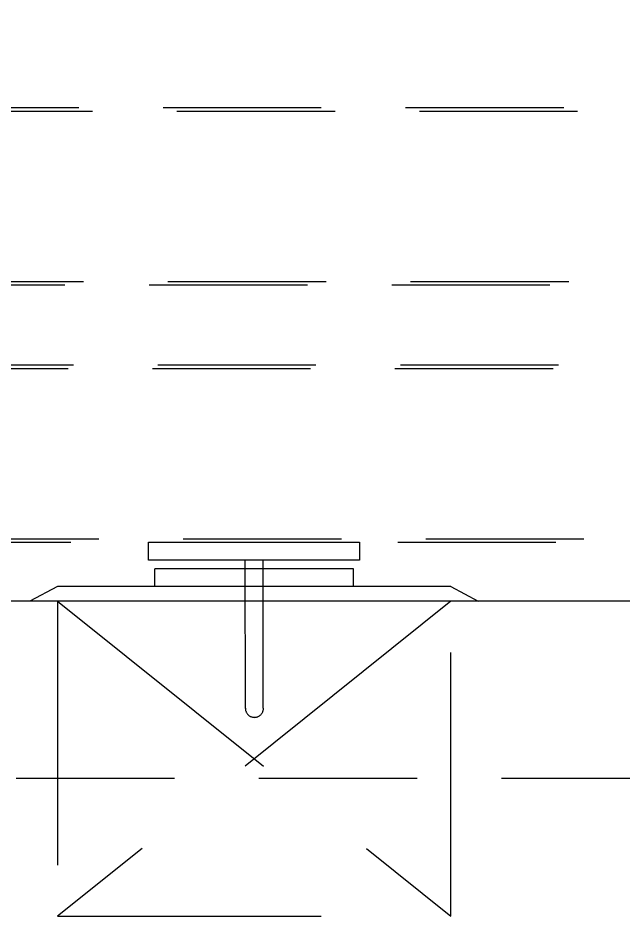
# Model space of a CAD drawing. Header units: millimetres. Extents: x -168200 to 672800, y -7409 to 118800.
# Drawn here: x 267404.1 to 267518.8, y 62247.3 to 62417.6 of the extents above; entities that cross this region are included whole.
import ezdxf

# ---------------------------------------------------------------- set-up
doc = ezdxf.new("R2010")
doc.units = ezdxf.units.MM
doc.header["$LTSCALE"] = 200
doc.linetypes.add('HID', pattern=[2.3, 1.5, -0.8])
doc.linetypes.add('HIDDEN', pattern=[0.375, 0.25, -0.125])
doc.layers.add('1 BA', color=9, linetype='Continuous')

msp = doc.modelspace()

# ---------------------------------------------------------------- linework, layer by layer
at = {"layer": '1 BA', "linetype": 'HID', "ltscale": 0.1}
for p, q in [((267342.2, 62399.91), (268105.61, 62399.91)), ((268105.59, 62400.5), (267342.38, 62400.5)), ((268106.52, 62367.53), (267337.56, 62367.53)), ((268106.52, 62367.53), (267337.56, 62367.53)), ((267336.96, 62366.94), (268106.77, 62366.94)), ((267336.96, 62366.94), (268106.77, 62366.94)), ((268012.59, 62351.72), (267336.96, 62351.72)), ((268012.59, 62351.72), (267336.96, 62351.72)), ((267337.56, 62351.12), (268012.76, 62351.12)), ((267337.56, 62351.12), (268012.76, 62351.12)), ((268017.41, 62318.75), (267338.08, 62318.75)), ((268017.41, 62318.75), (267338.08, 62318.75)), ((267338.08, 62318.15), (268018, 62318.15)), ((267338.08, 62318.15), (268018, 62318.15)), ((267939.75, 62273.39), (267374.47, 62273.39))]:
    msp.add_line(p, q, dxfattribs=at)
at = {"layer": '1 BA', "linetype": 'HID'}
for p, q in [((267428.84, 62314.79), (267428.84, 62318.15)), ((267428.84, 62318.15), (267468.81, 62318.15)), ((267428.84, 62314.79), (267428.84, 62318.15)), ((267428.84, 62318.15), (267468.81, 62318.15)), ((267468.81, 62318.15), (267468.81, 62314.79)), ((267468.81, 62318.15), (267468.81, 62314.79)), ((267468.81, 62314.79), (267428.84, 62314.79)), ((267468.81, 62314.79), (267428.84, 62314.79)), ((267447.11, 62314.82), (267447.16, 62286.66)), ((267447.11, 62314.82), (267447.16, 62286.66)), ((267450.59, 62286.67), (267450.54, 62314.82)), ((267450.59, 62286.67), (267450.54, 62314.82))]:
    msp.add_line(p, q, dxfattribs=at)
at = {"layer": '1 BA'}
for p, q in [((267467.7, 62313.15), (267430.01, 62313.15)), ((267430.02, 62309.85), (267430.01, 62313.15)), ((267467.7, 62309.82), (267467.7, 62313.15)), ((267411.56, 62309.79), (267406.34, 62306.96)), ((267486.15, 62309.79), (267411.56, 62309.79)), ((267486.15, 62309.79), (267491.37, 62306.96)), ((268082.46, 62306.96), (267325.33, 62306.96))]:
    msp.add_line(p, q, dxfattribs=at)
at = {"layer": '1 BA', "linetype": 'HIDDEN'}
for p, q in [((267486.17, 62306.96), (267411.58, 62247.28)), ((267411.58, 62306.96), (267486.17, 62247.28)), ((267486.17, 62306.96), (267411.58, 62306.96)), ((267411.58, 62306.96), (267411.58, 62247.28)), ((267486.17, 62247.28), (267486.17, 62306.96)), ((267411.58, 62247.28), (267486.17, 62247.28))]:
    msp.add_line(p, q, dxfattribs=at)
at = {"layer": '1 BA'}
msp.add_arc((268163.72, 62388.27), 826.77, 96.05603, 180.31507, dxfattribs=at)
at = {"layer": '1 BA', "linetype": 'HID'}
msp.add_arc((267448.91, 62286.67), 1.71, 178.347, 0.0786, dxfattribs=at)
msp.add_arc((267448.91, 62286.67), 1.71, 178.347, 0.0786, dxfattribs=at)

doc.saveas('drawing.dxf')
